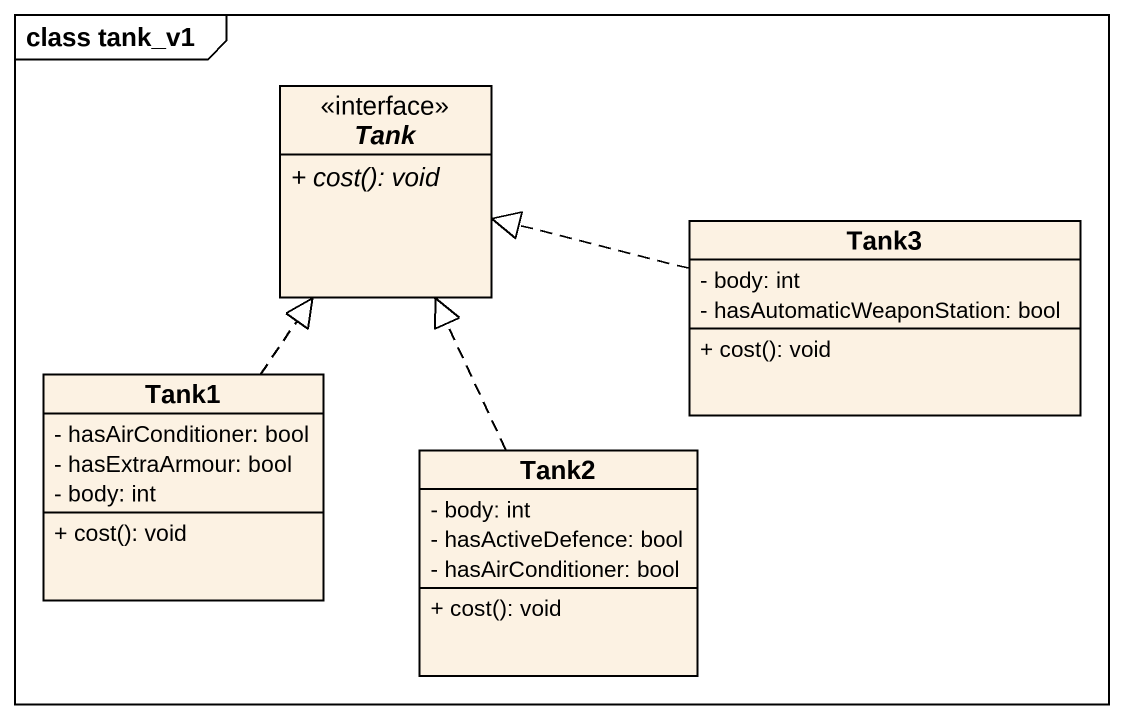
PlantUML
@startuml
mainframe class tank_v1
hide circle
hide empty members
skinparam classAttributeIconSize 0
interface Tank {
  {abstract} + cost(): void
}
class Tank3 {
  - body: int
  - hasAutomaticWeaponStation: bool
  + cost(): void
}
class Tank1 {
  - hasAirConditioner: bool
  - hasExtraArmour: bool
  - body: int
  + cost(): void
}
class Tank2 {
  - body: int
  - hasActiveDefence: bool
  - hasAirConditioner: bool
  + cost(): void
}
Tank3 .left.|> Tank
Tank1 .up.|> Tank
Tank2 .up.|> Tank
@enduml
